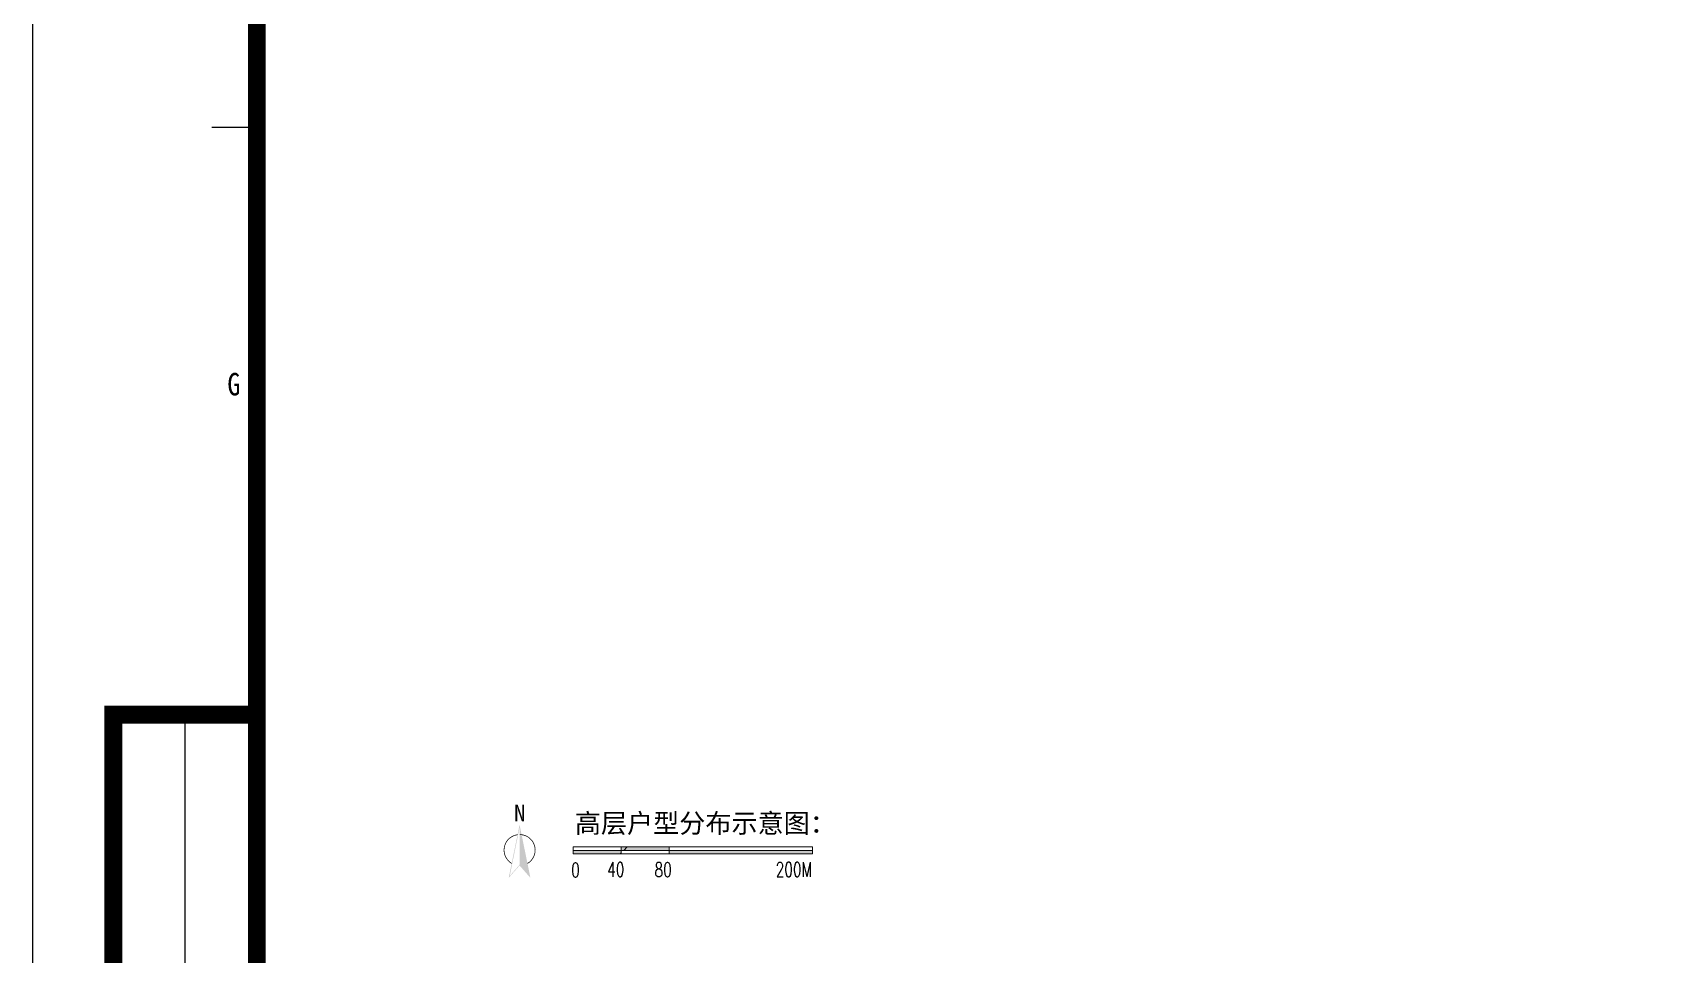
# Model space of a CAD drawing. Extents: x 65861 to 191729, y -16848 to 27649.
# Drawn here: x 128729 to 142384, y -5817 to 1890 of the extents above; entities that cross this region are included whole.
import ezdxf
from ezdxf.enums import TextEntityAlignment as Align

# ---------------------------------------------------------------- set-up
doc = ezdxf.new("R2010")
doc.units = 0
doc.header["$LTSCALE"] = 1000
doc.header["$MEASUREMENT"] = 0
doc.layers.add('7-环境', color=159, linetype='Continuous', lineweight=5)
doc.layers.add('图框', color=7, linetype='Continuous', lineweight=5)
doc.layers.add('PUB_TEXT', color=255, linetype='Continuous')
doc.layers.add('tk', color=253, linetype='Continuous')
doc.styles.add('DIM_FONT', font='SIMPLEX.shx', dxfattribs={"width": 0.8})
doc.styles.add('GHHXMJ_DIM', font='SimSun.ttf')
doc.styles.add('TKZ1', font='SIMHEI.TTF', dxfattribs={"width": 0.7})

# ---------------------------------------------------------------- blocks, each defined once
blk = doc.blocks.new('图框')
for p, q in [((-142208, -504711), (-142208, -445311)), ((-140208, -480751), (-139708, -480751)), ((-141308, -487311), (-139708, -487311)), ((-141308, -487311), (-139708, -487311)), ((-140508, -502911), (-140508, -487311))]:
    blk.add_line(p, q)
at = {"const_width": 200}
blk.add_lwpolyline([(-59108, -446311), (-139708, -446311), (-139708, -503711), (-59108, -503711)], close=True, dxfattribs=at)
blk.add_lwpolyline([(-139708, -503711), (-141308, -503711), (-141308, -487311), (-139708, -487311)], dxfattribs=at)
at = {"style": 'TKZ1', "width": 0.85}
blk.add_text('G', height=250, dxfattribs=at).set_placement((-139964, -483621), align=Align.MIDDLE)

msp = doc.modelspace()

# ---------------------------------------------------------------- hatches: boundary and pattern name
at = {"layer": '7-环境', "linetype": 'ByBlock'}
h = msp.add_hatch(dxfattribs=at)
h.set_pattern_fill('ANSI31', color=256, scale=1000, style=0)
h.set_pattern_definition([(45, (-71430, 66095.5), (-1122.532, 1122.532), [])])
h.paths.add_polyline_path([(133248, -4948), (133248, -4978), (133648, -4978), (133648, -4948)])
h.paths.add_polyline_path([(134048, -4948), (134048, -4918), (133648, -4918), (133648, -4948)])
h.paths.add_polyline_path([(134048, -4948), (134048, -4978), (135248, -4978), (135248, -4948)])
at = {"layer": '图框'}
for points in [[(132799, -4758), (132799, -4734), (132708, -5178), (132799, -5075), (132799, -5068), (132717, -5161)], [(132801, -4744, 0.00244), (132799, -4744), (132799, -5075), (132887, -5175, 0.002695), (132889, -5174)]]:
    msp.add_hatch(color=256, dxfattribs=at).paths.add_polyline_path(points)
h = msp.add_hatch(color=256, dxfattribs=at)
h.paths.add_polyline_path([(133648, -4978), (133648, -4948), (133248, -4948), (133248, -4978)])
h.paths.add_polyline_path([(134048, -4948), (134048, -4918), (133648, -4918), (133648, -4948)])
h.paths.add_polyline_path([(135248, -4978), (135248, -4948), (134048, -4948), (134048, -4978)])

# ---------------------------------------------------------------- linework, layer by layer
for p, q in [((133248, -4918), (133248, -4978)), ((133248, -4918), (135248, -4918)), ((133248, -4948), (135248, -4948)), ((133248, -4978), (135248, -4978)), ((133648, -4918), (133648, -4978)), ((134048, -4918), (134048, -4978)), ((135248, -4918), (135248, -4978))]:
    msp.add_line(p, q, dxfattribs=at)
at = {"layer": '图框', "const_width": 6.1}
for points in [[(132782, -4817, 0.712076), (132733, -5057)], [(132866, -5057, 0.762759), (132799, -4816)]]:
    msp.add_lwpolyline(points, format="xyb", dxfattribs=at)

# ---------------------------------------------------------------- block references
at = {"layer": 'tk', "xscale": 0.7491082046180964, "yscale": 0.749108204501681, "zscale": 0.7491082045191118}
msp.add_blockref('图框', (235259, 361235), dxfattribs=at)

# ---------------------------------------------------------------- texts
at = {"layer": 'PUB_TEXT', "linetype": 'ByBlock', "style": 'GHHXMJ_DIM'}
msp.add_text('N', height=140, dxfattribs=at).set_placement((132753, -4705))
at = {"layer": 'PUB_TEXT', "style": 'GHHXMJ_DIM'}
msp.add_text('高层户型分布示意图：', height=160, dxfattribs=at).set_placement((134352, -4721), align=Align.MIDDLE_CENTER)
at = {"layer": '图框', "style": 'DIM_FONT', "width": 0.7}
for s, p in [('40', (133531, -5168)), ('80', (133927, -5170)), ('200M', (134940, -5168)), ('0', (133230, -5173))]:
    msp.add_text(s, height=120, dxfattribs=at).set_placement(p)

doc.saveas('drawing.dxf')
